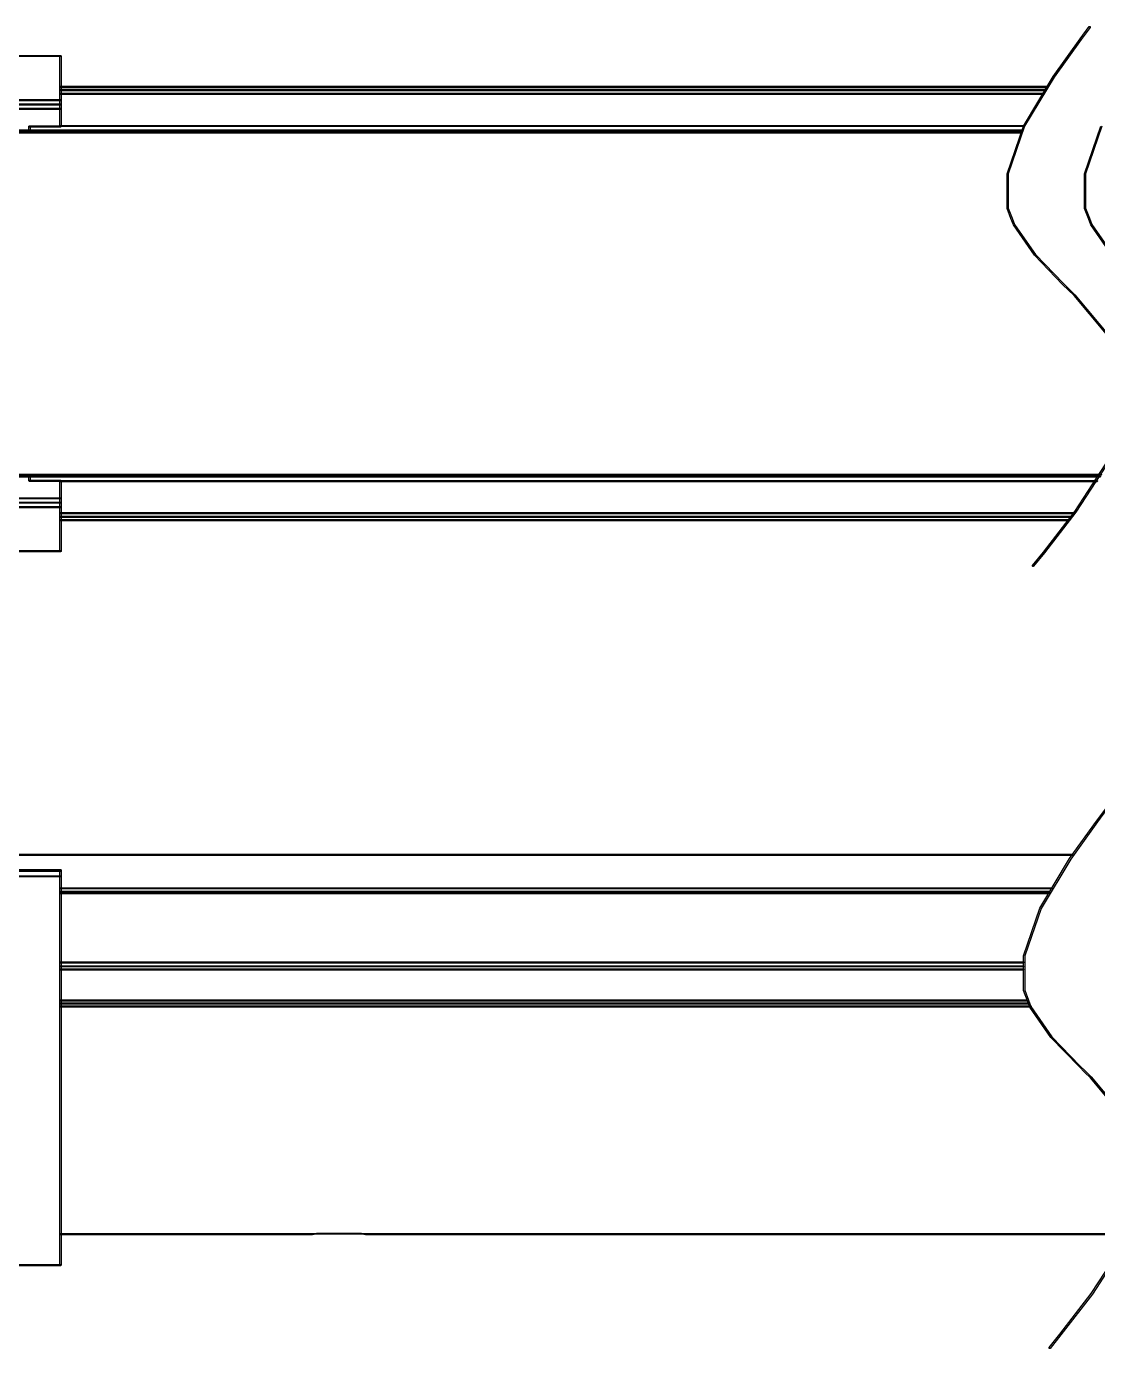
# Model space of a CAD drawing. Extents: x 0.54 to 10.46, y 0.74 to 7.76.
# Drawn here: x 2.356 to 2.981, y 4.366 to 5.138 of the extents above; entities that cross this region are included whole.
import ezdxf

# ---------------------------------------------------------------- set-up
doc = ezdxf.new("R2010")
doc.units = 0
doc.layers.get('0').update_dxf_attribs({"linetype": 'CONTINUOUS'})

msp = doc.modelspace()

# ---------------------------------------------------------------- linework, layer by layer
at = {"color": 4}
for points in [[(2.99507, 4.94749), (2.96718, 4.98074), (2.96392, 4.98389), (2.9605, 4.98725), (2.94413, 5.00429), (2.93181, 5.02203), (2.93039, 5.02572), (2.92811, 5.03163), (2.92806, 5.05186), (2.93761, 5.07975), (2.95497, 5.10867), (2.97071, 5.13058), (2.97607, 5.13775), (2.97607, 5.13781), (2.97651, 5.13786), (2.97657, 5.13781), (2.97657, 5.13781), (2.97661, 5.13737), (2.97661, 5.13732), (2.97125, 5.13015), (2.95562, 5.10835), (2.93832, 5.07964), (2.92876, 5.05192), (2.92876, 5.03185), (2.93104, 5.02599), (2.93246, 5.02235), (2.94472, 5.00472), (2.96099, 4.98774), (2.96442, 4.98443), (2.96767, 4.98122), (2.99567, 4.94775)], [(2.98931, 5.00429), (2.977, 5.02203), (2.97558, 5.02572), (2.97331, 5.03163), (2.97319, 5.05186), (2.98281, 5.07975)], [(2.98346, 5.07964), (2.9739, 5.05192), (2.97396, 5.03185), (2.97624, 5.02599), (2.9776, 5.02235), (2.98986, 5.00472)], [(2.98867, 4.88574), (2.96832, 4.85444), (2.94988, 4.83062), (2.94362, 4.82281), (2.94358, 4.82281), (2.94336, 4.82269), (2.94331, 4.82269), (2.94331, 4.82269), (2.94331, 4.82269), (2.94308, 4.82275), (2.94308, 4.82275), (2.94303, 4.82281), (2.94299, 4.82324), (2.94303, 4.82324), (2.94928, 4.83106), (2.96767, 4.85476), (2.98796, 4.8859)], [(3.00467, 4.491), (2.97678, 4.52425), (2.97353, 4.5274), (2.97011, 4.53076), (2.95372, 4.54779), (2.9414, 4.56554), (2.94, 4.56922), (2.93772, 4.57514), (2.93767, 4.59538), (2.94721, 4.62326), (2.96457, 4.65218), (2.98031, 4.6741), (2.98568, 4.68126)], [(2.98622, 4.68083), (2.98085, 4.67367), (2.96522, 4.65186), (2.94792, 4.6231), (2.93838, 4.59543), (2.93838, 4.57536), (2.94065, 4.5695), (2.94206, 4.56586), (2.95432, 4.54824), (2.9706, 4.53125), (2.97401, 4.52794), (2.97726, 4.52474), (3.00526, 4.49126)], [(2.99826, 4.42925), (2.97792, 4.39794), (2.95947, 4.37414), (2.95324, 4.36632), (2.95318, 4.36632), (2.95296, 4.36621), (2.9529, 4.36621), (2.9529, 4.36621), (2.9529, 4.36621), (2.95269, 4.36626), (2.95269, 4.36626), (2.95264, 4.36632), (2.95258, 4.36675), (2.95264, 4.36675), (2.95888, 4.37457), (2.97726, 4.39828), (2.99756, 4.42942)]]:
    msp.add_lwpolyline(points, dxfattribs=at)
at = {"color": 0}
for points in [[(2.37571, 5.12028), (2.34864, 5.12028), (2.34853, 5.12028), (2.34825, 5.12061), (2.34825, 5.12067), (2.34825, 5.12076), (2.34853, 5.12099), (2.34864, 5.12099), (2.37571, 5.12099), (2.37576, 5.12099), (2.37608, 5.12076), (2.37608, 5.12067), (2.37608, 5.12061), (2.37576, 5.12028), (2.37571, 5.12028)], [(2.37571, 5.09451), (2.3756, 5.09451), (2.37537, 5.09483), (2.37537, 5.09489), (2.37537, 5.12067), (2.37537, 5.12076), (2.3756, 5.12099), (2.37571, 5.12099), (2.37576, 5.12099), (2.37608, 5.12076), (2.37608, 5.12067), (2.37608, 5.09489), (2.37608, 5.09483), (2.37576, 5.09451), (2.37571, 5.09451)], [(2.95133, 5.10221), (2.37576, 5.10221), (2.37565, 5.10221), (2.37537, 5.10254), (2.37537, 5.1026), (2.37537, 5.10271), (2.37565, 5.10292), (2.37576, 5.10292), (2.95133, 5.10292), (2.95139, 5.10292), (2.95167, 5.10271), (2.95167, 5.1026), (2.95167, 5.10254), (2.95139, 5.10221), (2.95133, 5.10221)], [(2.37571, 5.09451), (2.05231, 5.09451), (2.05219, 5.09451), (2.05192, 5.09483), (2.05192, 5.09489), (2.05192, 5.095), (2.05219, 5.09521), (2.05231, 5.09521), (2.37571, 5.09521), (2.37576, 5.09521), (2.37608, 5.095), (2.37608, 5.09489), (2.37608, 5.09483), (2.37576, 5.09451), (2.37571, 5.09451)], [(2.94868, 5.09814), (2.37571, 5.09814), (2.3756, 5.09814), (2.37537, 5.09847), (2.37537, 5.09853), (2.37537, 5.09864), (2.3756, 5.09885), (2.37571, 5.09885), (2.94868, 5.09885), (2.94874, 5.09885), (2.94906, 5.09864), (2.94906, 5.09853), (2.94906, 5.09847), (2.94874, 5.09814), (2.94868, 5.09814)], [(2.37571, 5.09196), (2.3756, 5.09196), (2.37537, 5.09229), (2.37537, 5.09233), (2.37537, 5.09489), (2.37537, 5.095), (2.3756, 5.09521), (2.37571, 5.09521), (2.37576, 5.09521), (2.37608, 5.095), (2.37608, 5.09489), (2.37608, 5.09233), (2.37608, 5.09229), (2.37576, 5.09196), (2.37571, 5.09196)], [(2.37571, 5.09196), (2.07308, 5.09196), (2.07297, 5.09196), (2.07269, 5.09229), (2.07269, 5.09233), (2.07269, 5.09244), (2.07297, 5.09267), (2.07308, 5.09267), (2.37571, 5.09267), (2.37576, 5.09267), (2.37608, 5.09244), (2.37608, 5.09233), (2.37608, 5.09229), (2.37576, 5.09196), (2.37571, 5.09196)], [(2.37571, 5.08942), (2.07308, 5.08942), (2.07297, 5.08942), (2.07269, 5.08968), (2.07269, 5.08974), (2.07269, 5.08985), (2.07297, 5.09011), (2.07308, 5.09011), (2.37571, 5.09011), (2.37576, 5.09011), (2.37608, 5.08985), (2.37608, 5.08974), (2.37608, 5.08968), (2.37576, 5.08942), (2.37571, 5.08942)], [(2.37571, 5.08942), (2.3756, 5.08942), (2.37537, 5.08968), (2.37537, 5.08974), (2.37537, 5.09233), (2.37537, 5.09244), (2.3756, 5.09267), (2.37571, 5.09267), (2.37576, 5.09267), (2.37608, 5.09244), (2.37608, 5.09233), (2.37608, 5.08974), (2.37608, 5.08968), (2.37576, 5.08942), (2.37571, 5.08942)], [(2.37571, 5.07915), (2.3756, 5.07915), (2.37537, 5.07943), (2.37537, 5.07949), (2.37537, 5.08974), (2.37537, 5.08985), (2.3756, 5.09006), (2.37571, 5.09006), (2.37576, 5.09006), (2.37608, 5.08985), (2.37608, 5.08974), (2.37608, 5.07949), (2.37608, 5.07943), (2.37576, 5.07915), (2.37571, 5.07915)], [(2.37571, 5.07915), (2.35764, 5.07915), (2.35753, 5.07915), (2.35732, 5.07943), (2.35732, 5.07949), (2.35732, 5.07958), (2.35753, 5.07986), (2.35764, 5.07986), (2.37571, 5.07986), (2.37576, 5.07986), (2.37608, 5.07958), (2.37608, 5.07949), (2.37608, 5.07943), (2.37576, 5.07915), (2.37571, 5.07915)], [(2.35764, 5.07671), (2.35753, 5.07671), (2.35732, 5.07704), (2.35732, 5.0771), (2.35732, 5.07949), (2.35732, 5.07958), (2.35753, 5.07986), (2.35764, 5.07986), (2.35769, 5.07986), (2.35801, 5.07958), (2.35801, 5.07949), (2.35801, 5.0771), (2.35801, 5.07704), (2.35769, 5.07671), (2.35764, 5.07671)], [(2.93668, 5.07671), (2.07308, 5.07671), (2.07297, 5.07671), (2.07269, 5.07704), (2.07269, 5.0771), (2.07269, 5.07721), (2.07297, 5.07742), (2.07308, 5.07742), (2.93668, 5.07742), (2.93674, 5.07742), (2.93701, 5.07721), (2.93701, 5.0771), (2.93701, 5.07704), (2.93674, 5.07671), (2.93668, 5.07671)], [(2.98215, 4.87478), (2.07308, 4.87478), (2.07297, 4.87478), (2.07269, 4.87506), (2.07269, 4.87511), (2.07269, 4.87522), (2.07297, 4.87549), (2.07308, 4.87549), (2.98215, 4.87549), (2.98221, 4.87549), (2.98253, 4.87522), (2.98253, 4.87511), (2.98253, 4.87506), (2.98221, 4.87478), (2.98215, 4.87478)], [(2.35764, 4.87235), (2.35753, 4.87235), (2.35732, 4.87267), (2.35732, 4.87272), (2.35732, 4.87511), (2.35732, 4.87522), (2.35753, 4.87549), (2.35764, 4.87549), (2.35769, 4.87549), (2.35801, 4.87522), (2.35801, 4.87511), (2.35801, 4.87272), (2.35801, 4.87267), (2.35769, 4.87235), (2.35764, 4.87235)], [(2.37571, 4.87235), (2.35764, 4.87235), (2.35753, 4.87235), (2.35732, 4.87267), (2.35732, 4.87272), (2.35732, 4.87283), (2.35753, 4.87304), (2.35764, 4.87304), (2.37571, 4.87304), (2.37576, 4.87304), (2.37608, 4.87283), (2.37608, 4.87272), (2.37608, 4.87267), (2.37576, 4.87235), (2.37571, 4.87235)], [(2.37571, 4.86214), (2.3756, 4.86214), (2.37537, 4.86242), (2.37537, 4.86247), (2.37537, 4.87272), (2.37537, 4.87283), (2.3756, 4.87304), (2.37571, 4.87304), (2.37576, 4.87304), (2.37608, 4.87283), (2.37608, 4.87272), (2.37608, 4.86247), (2.37608, 4.86242), (2.37576, 4.86214), (2.37571, 4.86214)], [(2.37571, 4.86214), (2.07308, 4.86214), (2.07297, 4.86214), (2.07269, 4.86242), (2.07269, 4.86247), (2.07269, 4.86257), (2.07297, 4.86279), (2.07308, 4.86279), (2.37571, 4.86279), (2.37576, 4.86279), (2.37608, 4.86257), (2.37608, 4.86247), (2.37608, 4.86242), (2.37576, 4.86214), (2.37571, 4.86214)], [(2.37571, 4.85954), (2.3756, 4.85954), (2.37537, 4.85981), (2.37537, 4.85986), (2.37537, 4.86247), (2.37537, 4.86257), (2.3756, 4.86279), (2.37571, 4.86279), (2.37576, 4.86279), (2.37608, 4.86257), (2.37608, 4.86247), (2.37608, 4.85986), (2.37608, 4.85981), (2.37576, 4.85954), (2.37571, 4.85954)], [(2.37571, 4.85699), (2.05231, 4.85699), (2.05219, 4.85699), (2.05192, 4.85726), (2.05192, 4.85732), (2.05192, 4.85742), (2.05219, 4.85769), (2.05231, 4.85769), (2.37571, 4.85769), (2.37576, 4.85769), (2.37608, 4.85742), (2.37608, 4.85732), (2.37608, 4.85726), (2.37576, 4.85699), (2.37571, 4.85699)], [(2.37571, 4.85954), (2.07308, 4.85954), (2.07297, 4.85954), (2.07269, 4.85981), (2.07269, 4.85986), (2.07269, 4.85997), (2.07297, 4.86025), (2.07308, 4.86025), (2.37571, 4.86025), (2.37576, 4.86025), (2.37608, 4.85997), (2.37608, 4.85986), (2.37608, 4.85981), (2.37576, 4.85954), (2.37571, 4.85954)], [(2.37571, 4.85699), (2.3756, 4.85699), (2.37537, 4.85726), (2.37537, 4.85732), (2.37537, 4.85986), (2.37537, 4.85997), (2.3756, 4.86019), (2.37571, 4.86019), (2.37576, 4.86019), (2.37608, 4.85997), (2.37608, 4.85986), (2.37608, 4.85732), (2.37608, 4.85726), (2.37576, 4.85699), (2.37571, 4.85699)], [(2.37571, 4.83122), (2.3756, 4.83122), (2.37537, 4.83149), (2.37537, 4.83154), (2.37537, 4.85732), (2.37537, 4.85742), (2.3756, 4.85764), (2.37571, 4.85764), (2.37576, 4.85764), (2.37608, 4.85742), (2.37608, 4.85732), (2.37608, 4.83154), (2.37608, 4.83149), (2.37576, 4.83122), (2.37571, 4.83122)], [(2.96739, 4.85335), (2.37571, 4.85335), (2.3756, 4.85335), (2.37537, 4.85363), (2.37537, 4.85368), (2.37537, 4.85379), (2.3756, 4.85406), (2.37571, 4.85406), (2.96739, 4.85406), (2.96744, 4.85406), (2.96772, 4.85379), (2.96772, 4.85368), (2.96772, 4.85363), (2.96744, 4.85335), (2.96739, 4.85335)], [(2.96431, 4.84928), (2.37571, 4.84928), (2.3756, 4.84928), (2.37537, 4.84956), (2.37537, 4.84961), (2.37537, 4.84972), (2.3756, 4.84999), (2.37571, 4.84999), (2.96431, 4.84999), (2.96436, 4.84999), (2.96463, 4.84972), (2.96463, 4.84961), (2.96463, 4.84956), (2.96436, 4.84928), (2.96431, 4.84928)], [(2.37571, 4.83122), (2.34864, 4.83122), (2.34853, 4.83122), (2.34825, 4.83149), (2.34825, 4.83154), (2.34825, 4.83165), (2.34853, 4.83192), (2.34864, 4.83192), (2.37571, 4.83192), (2.37576, 4.83192), (2.37608, 4.83165), (2.37608, 4.83154), (2.37608, 4.83149), (2.37576, 4.83122), (2.37571, 4.83122)], [(2.96653, 4.65397), (2.07308, 4.65397), (2.07297, 4.65397), (2.07269, 4.65424), (2.07269, 4.65429), (2.07269, 4.6544), (2.07297, 4.65468), (2.07308, 4.65468), (2.96653, 4.65468), (2.96658, 4.65468), (2.96685, 4.6544), (2.96685, 4.65429), (2.96685, 4.65424), (2.96658, 4.65397), (2.96653, 4.65397)], [(2.37571, 4.64518), (2.07308, 4.64518), (2.07297, 4.64518), (2.07269, 4.64546), (2.07269, 4.64551), (2.07269, 4.64561), (2.07297, 4.64589), (2.07308, 4.64589), (2.37571, 4.64589), (2.37576, 4.64589), (2.37608, 4.64561), (2.37608, 4.64551), (2.37608, 4.64546), (2.37576, 4.64518), (2.37571, 4.64518)], [(2.37571, 4.64464), (2.07308, 4.64464), (2.07297, 4.64464), (2.07269, 4.64492), (2.07269, 4.64497), (2.07269, 4.64507), (2.07297, 4.64535), (2.07308, 4.64535), (2.37571, 4.64535), (2.37576, 4.64535), (2.37608, 4.64507), (2.37608, 4.64497), (2.37608, 4.64492), (2.37576, 4.64464), (2.37571, 4.64464)], [(2.37571, 4.64464), (2.3756, 4.64464), (2.37537, 4.64492), (2.37537, 4.64497), (2.37537, 4.64551), (2.37537, 4.64561), (2.3756, 4.64589), (2.37571, 4.64589), (2.37576, 4.64589), (2.37608, 4.64561), (2.37608, 4.64551), (2.37608, 4.64497), (2.37608, 4.64492), (2.37576, 4.64464), (2.37571, 4.64464)], [(2.37571, 4.6415), (2.05231, 4.6415), (2.05219, 4.6415), (2.05192, 4.64176), (2.05192, 4.64182), (2.05192, 4.64193), (2.05219, 4.64219), (2.05231, 4.64219), (2.37571, 4.64219), (2.37576, 4.64219), (2.37608, 4.64193), (2.37608, 4.64182), (2.37608, 4.64176), (2.37576, 4.6415), (2.37571, 4.6415)], [(2.37571, 4.6415), (2.3756, 4.6415), (2.37537, 4.64176), (2.37537, 4.64182), (2.37537, 4.64497), (2.37537, 4.64507), (2.3756, 4.64529), (2.37571, 4.64529), (2.37576, 4.64529), (2.37608, 4.64507), (2.37608, 4.64497), (2.37608, 4.64182), (2.37608, 4.64176), (2.37576, 4.6415), (2.37571, 4.6415)], [(2.37571, 4.41456), (2.3756, 4.41456), (2.37537, 4.41482), (2.37537, 4.41488), (2.37537, 4.64182), (2.37537, 4.64193), (2.3756, 4.64219), (2.37571, 4.64219), (2.37576, 4.64219), (2.37608, 4.64193), (2.37608, 4.64182), (2.37608, 4.41488), (2.37608, 4.41482), (2.37576, 4.41456), (2.37571, 4.41456)], [(2.95269, 4.63238), (2.37576, 4.63238), (2.37565, 4.63238), (2.37537, 4.63271), (2.37537, 4.63276), (2.37537, 4.63286), (2.37565, 4.63308), (2.37576, 4.63308), (2.95269, 4.63308), (2.95275, 4.63308), (2.95301, 4.63286), (2.95301, 4.63276), (2.95301, 4.63271), (2.95275, 4.63238), (2.95269, 4.63238)], [(2.93733, 4.58892), (2.37571, 4.58892), (2.3756, 4.58892), (2.37537, 4.58919), (2.37537, 4.58925), (2.37537, 4.58936), (2.3756, 4.58963), (2.37571, 4.58963), (2.93733, 4.58963), (2.93739, 4.58963), (2.93767, 4.58936), (2.93767, 4.58925), (2.93767, 4.58919), (2.93739, 4.58892), (2.93733, 4.58892)], [(2.94108, 4.56722), (2.37576, 4.56722), (2.37565, 4.56722), (2.37537, 4.56749), (2.37537, 4.56754), (2.37537, 4.56765), (2.37565, 4.56793), (2.37576, 4.56793), (2.94108, 4.56793), (2.94114, 4.56793), (2.9414, 4.56765), (2.9414, 4.56754), (2.9414, 4.56749), (2.94114, 4.56722), (2.94108, 4.56722)], [(2.52251, 4.43261), (2.37576, 4.43261), (2.37565, 4.43261), (2.37537, 4.43289), (2.37537, 4.43294), (2.37537, 4.43306), (2.37565, 4.43332), (2.37576, 4.43332), (2.52251, 4.43332), (2.52257, 4.43332), (2.52289, 4.43306), (2.52289, 4.43294), (2.52289, 4.43289), (2.52257, 4.43261), (2.52251, 4.43261)], [(2.52251, 4.43261), (2.5224, 4.43261), (2.52219, 4.43289), (2.52219, 4.43289), (2.52219, 4.433), (2.52246, 4.43332), (2.52251, 4.43332), (2.52513, 4.43365), (2.55138, 4.43365), (2.55404, 4.43332), (2.5541, 4.43332), (2.55431, 4.43306), (2.55431, 4.43294), (2.55431, 4.43289), (2.55399, 4.43261), (2.55393, 4.43261), (2.55132, 4.43294), (2.52518, 4.43294), (2.52257, 4.43261), (2.52251, 4.43261)], [(2.99989, 4.43261), (2.55399, 4.43261), (2.55387, 4.43261), (2.5536, 4.43289), (2.5536, 4.43294), (2.5536, 4.43306), (2.55387, 4.43332), (2.55399, 4.43332), (2.99989, 4.43332), (2.99994, 4.43332), (3.00028, 4.43306), (3.00028, 4.43294), (3.00028, 4.43289), (2.99994, 4.43261), (2.99989, 4.43261)], [(2.37571, 4.41456), (2.34864, 4.41456), (2.34853, 4.41456), (2.34825, 4.41482), (2.34825, 4.41488), (2.34825, 4.41499), (2.34853, 4.41525), (2.34864, 4.41525), (2.37571, 4.41525), (2.37576, 4.41525), (2.37608, 4.41499), (2.37608, 4.41488), (2.37608, 4.41482), (2.37576, 4.41456), (2.37571, 4.41456)]]:
    msp.add_lwpolyline(points, close=True, dxfattribs=at)
at = {"color": 9}
for points in [[(2.95122, 5.10206), (2.37571, 5.10206), (2.3756, 5.10206), (2.37537, 5.10238), (2.37537, 5.10243), (2.37537, 5.10254), (2.3756, 5.10275), (2.37571, 5.10275), (2.95122, 5.10275), (2.95128, 5.10275), (2.95156, 5.10254), (2.95156, 5.10243), (2.95156, 5.10238), (2.95128, 5.10206), (2.95122, 5.10206)], [(2.95003, 5.10026), (2.37571, 5.10026), (2.3756, 5.10026), (2.37537, 5.10053), (2.37537, 5.10058), (2.37537, 5.10069), (2.3756, 5.10097), (2.37571, 5.10097), (2.95003, 5.10097), (2.95008, 5.10097), (2.95042, 5.10069), (2.95042, 5.10058), (2.95042, 5.10053), (2.95008, 5.10026), (2.95003, 5.10026)], [(2.94868, 5.0981), (2.37571, 5.0981), (2.3756, 5.0981), (2.37537, 5.09836), (2.37537, 5.09842), (2.37537, 5.09853), (2.3756, 5.09879), (2.37571, 5.09879), (2.94868, 5.09879), (2.94874, 5.09879), (2.949, 5.09853), (2.949, 5.09842), (2.949, 5.09836), (2.94874, 5.0981), (2.94868, 5.0981)], [(2.93793, 5.07937), (2.37571, 5.07937), (2.3756, 5.07937), (2.37537, 5.07964), (2.37537, 5.07969), (2.37537, 5.07981), (2.3756, 5.08008), (2.37571, 5.08008), (2.93793, 5.08008), (2.93799, 5.08008), (2.93826, 5.07981), (2.93826, 5.07969), (2.93826, 5.07964), (2.93799, 5.07937), (2.93793, 5.07937)], [(2.93614, 5.07563), (2.07308, 5.07563), (2.07297, 5.07563), (2.07269, 5.0759), (2.07269, 5.07596), (2.07269, 5.07607), (2.07297, 5.07628), (2.07308, 5.07628), (2.93614, 5.07628), (2.93619, 5.07628), (2.93647, 5.07607), (2.93647, 5.07596), (2.93647, 5.0759), (2.93619, 5.07563), (2.93614, 5.07563)], [(2.98292, 4.87592), (2.07308, 4.87592), (2.07297, 4.87592), (2.07269, 4.87619), (2.07269, 4.87625), (2.07269, 4.87636), (2.07297, 4.87657), (2.07308, 4.87657), (2.98292, 4.87657), (2.98296, 4.87657), (2.98324, 4.87636), (2.98324, 4.87625), (2.98324, 4.87619), (2.98296, 4.87592), (2.98292, 4.87592)], [(2.98053, 4.87213), (2.37571, 4.87213), (2.3756, 4.87213), (2.37537, 4.87244), (2.37537, 4.8725), (2.37537, 4.87261), (2.3756, 4.87283), (2.37571, 4.87283), (2.98053, 4.87283), (2.98058, 4.87283), (2.98085, 4.87261), (2.98085, 4.8725), (2.98085, 4.87244), (2.98058, 4.87213), (2.98053, 4.87213)], [(2.96739, 4.8534), (2.37571, 4.8534), (2.3756, 4.8534), (2.37537, 4.85368), (2.37537, 4.85374), (2.37537, 4.85385), (2.3756, 4.85411), (2.37571, 4.85411), (2.96739, 4.85411), (2.96744, 4.85411), (2.96778, 4.85385), (2.96778, 4.85374), (2.96778, 4.85368), (2.96744, 4.8534), (2.96739, 4.8534)], [(2.96576, 4.85124), (2.37576, 4.85124), (2.37565, 4.85124), (2.37537, 4.85151), (2.37537, 4.85157), (2.37537, 4.85167), (2.37565, 4.85194), (2.37576, 4.85194), (2.96576, 4.85194), (2.96582, 4.85194), (2.96615, 4.85167), (2.96615, 4.85157), (2.96615, 4.85151), (2.96582, 4.85124), (2.96576, 4.85124)], [(2.96446, 4.84944), (2.37571, 4.84944), (2.3756, 4.84944), (2.37537, 4.84972), (2.37537, 4.84978), (2.37537, 4.84988), (2.3756, 4.85015), (2.37571, 4.85015), (2.96446, 4.85015), (2.96451, 4.85015), (2.96479, 4.84988), (2.96479, 4.84978), (2.96479, 4.84972), (2.96451, 4.84944), (2.96446, 4.84944)], [(2.95383, 4.63444), (2.37571, 4.63444), (2.3756, 4.63444), (2.37537, 4.63471), (2.37537, 4.63476), (2.37537, 4.63488), (2.3756, 4.63514), (2.37571, 4.63514), (2.95383, 4.63514), (2.95389, 4.63514), (2.95421, 4.63488), (2.95421, 4.63476), (2.95421, 4.63471), (2.95389, 4.63444), (2.95383, 4.63444)], [(2.95226, 4.63162), (2.37571, 4.63162), (2.3756, 4.63162), (2.37537, 4.63194), (2.37537, 4.632), (2.37537, 4.63211), (2.3756, 4.63232), (2.37571, 4.63232), (2.95226, 4.63232), (2.95231, 4.63232), (2.95258, 4.63211), (2.95258, 4.632), (2.95258, 4.63194), (2.95231, 4.63162), (2.95226, 4.63162)], [(2.9375, 4.59119), (2.37576, 4.59119), (2.37565, 4.59119), (2.37537, 4.59147), (2.37537, 4.59153), (2.37537, 4.59164), (2.37565, 4.59185), (2.37576, 4.59185), (2.9375, 4.59185), (2.93756, 4.59185), (2.93782, 4.59164), (2.93782, 4.59153), (2.93782, 4.59147), (2.93756, 4.59119), (2.9375, 4.59119)], [(2.93722, 4.58708), (2.37571, 4.58708), (2.3756, 4.58708), (2.37537, 4.5874), (2.37537, 4.58746), (2.37537, 4.58757), (2.3756, 4.58778), (2.37571, 4.58778), (2.93722, 4.58778), (2.93728, 4.58778), (2.93761, 4.58757), (2.93761, 4.58746), (2.93761, 4.5874), (2.93728, 4.58708), (2.93722, 4.58708)], [(2.94032, 4.56901), (2.37576, 4.56901), (2.37565, 4.56901), (2.37537, 4.56933), (2.37537, 4.56939), (2.37537, 4.5695), (2.37565, 4.56972), (2.37576, 4.56972), (2.94032, 4.56972), (2.94038, 4.56972), (2.94065, 4.5695), (2.94065, 4.56939), (2.94065, 4.56933), (2.94038, 4.56901), (2.94032, 4.56901)], [(2.94185, 4.56549), (2.37571, 4.56549), (2.3756, 4.56549), (2.37537, 4.56581), (2.37537, 4.56586), (2.37537, 4.56597), (2.3756, 4.56619), (2.37571, 4.56619), (2.94185, 4.56619), (2.94189, 4.56619), (2.94217, 4.56597), (2.94217, 4.56586), (2.94217, 4.56581), (2.94189, 4.56549), (2.94185, 4.56549)]]:
    msp.add_lwpolyline(points, close=True, dxfattribs=at)

doc.saveas('drawing.dxf')
